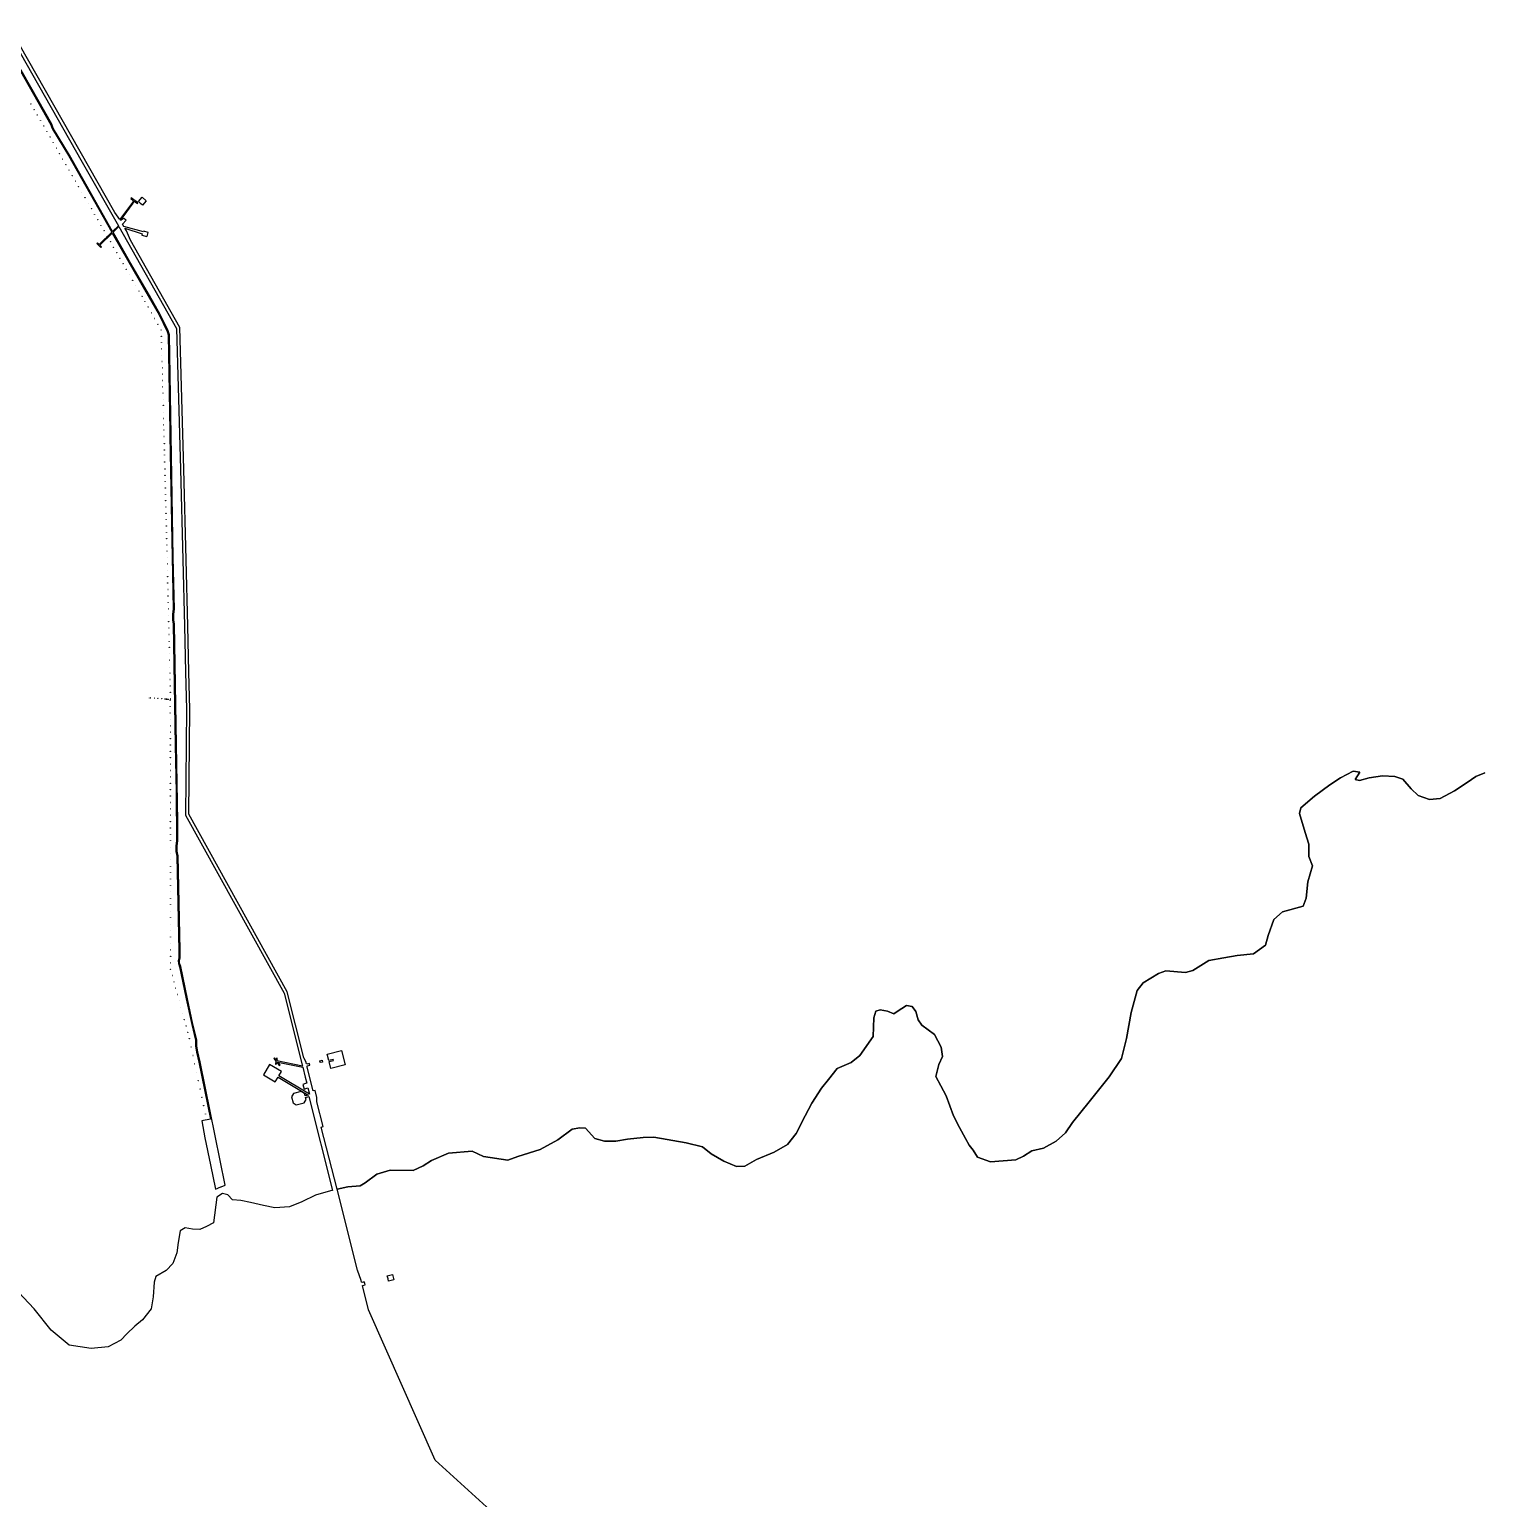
# Model space of a CAD drawing. Header units: millimetres. Extents: x 1 to 68651, y 3 to 69285.
# Drawn here: x 18564 to 34326, y 20792 to 36701 of the extents above; entities that cross this region are included whole.
import ezdxf

# ---------------------------------------------------------------- set-up
doc = ezdxf.new("R2010")
doc.units = ezdxf.units.MM
doc.layers.add('C', color=134, linetype='Continuous')
doc.styles.get("Standard").update_dxf_attribs({"font": 'arial.ttf'})

# ---------------------------------------------------------------- blocks, each defined once
blk = doc.blocks.new('CDD8D379194574B2F84F7031EE4473C')
at = {"layer": 'C', "linetype": 'Continuous'}
blk.add_lwpolyline([(4447881.01, 1600220.74), (4447206.02, 1600836.37), (4446486.04, 1602462.74), (4446418.99, 1602728.63), (4446447.23, 1602735.79), (4446444.32, 1602747.43), (4446439.41, 1602766.81), (4446415.18, 1602760.67), (4446414.19, 1602764.55), (4446410.18, 1602763.53), (4446405.7, 1602781.28), (4446365.38, 1602892.11), (4446144, 1603768.93), (4446259.83, 1603795.96), (4446393.31, 1603807.16), (4446448.1, 1603839.92), (4446576.65, 1603931.12), (4446720.71, 1603977.24), (4446968.7, 1603973.96), (4447077.4, 1604021.82), (4447168.85, 1604079.37), (4447350.02, 1604159.13), (4447608.15, 1604181.93), (4447729.33, 1604122.83), (4447993.28, 1604083.3), (4448101.54, 1604122.32), (4448344.59, 1604199.03), (4448535.89, 1604304.89), (4448692.26, 1604421.3), (4448772.7, 1604435.09), (4448834.6, 1604432.05), (4448935.5, 1604320.77), (4449040.29, 1604289.04), (4449164.5, 1604291.82), (4449289.58, 1604312.29), (4449458.87, 1604330.58), (4449574.24, 1604333.79), (4449925.74, 1604272.27), (4450100.83, 1604228.23), (4450194.63, 1604152.74), (4450332.63, 1604075.08), (4450471.5, 1604015.11), (4450560.34, 1604019.62), (4450688.01, 1604093.12), (4450878.03, 1604172.45), (4451023.81, 1604253.94), (4451118.29, 1604373.39), (4451216.23, 1604563.56), (4451285.06, 1604701.99), (4451390.53, 1604865.23), (4451466.03, 1604959.01), (4451560.5, 1605078.45), (4451714.27, 1605141.83), (4451806.58, 1605217.06), (4451949.6, 1605422.77), (4451959.57, 1605626.12), (4451980.71, 1605695.98), (4452025.78, 1605711.51), (4452104.92, 1605698.77), (4452174.35, 1605668.78), (4452211.01, 1605693.56), (4452311.74, 1605759.54), (4452373.19, 1605747.67), (4452414.79, 1605692.45), (4452436.99, 1605602.73), (4452478.6, 1605547.52), (4452615.3, 1605443.33), (4452688.38, 1605306.82), (4452701.3, 1605208.7), (4452661.6, 1605122.02), (4452628.58, 1604990.69), (4452685.71, 1604890.4), (4452742.4, 1604781.28), (4452820.42, 1604564.75), (4452885.09, 1604437.52), (4452950.19, 1604319.11), (4452990.93, 1604246.2), (4453032.55, 1604191), (4453082.12, 1604117.68), (4453221.42, 1604066.54), (4453497.23, 1604088.47), (4453578.97, 1604128.78), (4453670.42, 1604186.34), (4453795.93, 1604215.65), (4453932.45, 1604288.72), (4454034.47, 1604381.22), (4454110.82, 1604492.7), (4454290.07, 1604714.33), (4454507.28, 1604987.3), (4454641.02, 1605184.59), (4454696.05, 1605403.45), (4454745.28, 1605684.64), (4454810.02, 1605920.76), (4454876.23, 1606006.14), (4455040.58, 1606104.44), (4455121.88, 1606135.91), (4455333.64, 1606116.67), (4455414.51, 1606139.31), (4455588.13, 1606246.01), (4455749, 1606273.59), (4455892.2, 1606302.01), (4456070.32, 1606319.88), (4456198.86, 1606411.07), (4456230.58, 1606515.87), (4456292.3, 1606690.09), (4456385.03, 1606774.18), (4456609.53, 1606834.08), (4456640.39, 1606921.2), (4456657.9, 1607097.58), (4456710.76, 1607272.24), (4456671.32, 1607371.66), (4456668.97, 1607504.71), (4456630.83, 1607630.66), (4456570.07, 1607837.47), (4456581.94, 1607898.93), (4456729.9, 1608024.61), (4456895.54, 1608149.44), (4457014.36, 1608223.38), (4457150.89, 1608296.45), (4457221.18, 1608284.15), (4457173.08, 1608206.74), (4457216.85, 1608195.74), (4457324.68, 1608225.91), (4457467.44, 1608245.49), (4457600.06, 1608239), (4457687.17, 1608208.14), (4457779.66, 1608106.12), (4457855.77, 1608031.5), (4457977.81, 1607990.06), (4458093.61, 1608002.13), (4458248.25, 1608083.16), (4458385.63, 1608173.92), (4458477.51, 1608240.31), (4458576.93, 1608279.77)], dxfattribs=at)
blk.add_lwpolyline([(4446687.76, 1602833.39), (4446745.92, 1602848.12), (4446760.65, 1602789.96), (4446702.5, 1602775.23), (4446696.49, 1602798.93), (4446693.54, 1602810.57)], close=True, dxfattribs=at)
at = {"layer": 'C', "flags": 1}
for tag in ['Адрес (местоположение) участка', 'Дата формирования КПТ', 'Тип объекта', 'Тип объекта (текст)', 'Система координат', 'Тип адреса', 'Тип адреса код', 'ОКАТО', 'ОКТМО', 'Кадастровый номер, обозначение, учетный номер объекта', 'Кадастровый номер', 'Район', 'Кадастровый номер квартала', 'Регистрационный номер КПТ', 'Вид объекта недвижимости', 'Вид объекта недвижимости код', 'Площадь', 'Погрешность площади', 'Вид земельного участка', 'Вид земельного участка код', 'Категория земель', 'Категория земель код', 'Вид использования по документу', 'Кадастровая стоимость', 'Номер контура', 'Код ФИАС', 'Код КЛАДР', 'Код региона', 'Регион', 'Полное наименование органа регистрации прав']:
    blk.add_attdef(tag, (0, 0), '', height=0.2, dxfattribs=at)
blk = doc.blocks.new('C7727DD5F7ADA41A2889C00CB9CB85E')
at = {"layer": 'C', "linetype": 'Continuous'}
blk.add_lwpolyline([(4458576.93, 1608279.77), (4458477.51, 1608240.31), (4458385.63, 1608173.92), (4458248.25, 1608083.16), (4458093.61, 1608002.13), (4457977.81, 1607990.06), (4457855.77, 1608031.5), (4457779.66, 1608106.12), (4457687.17, 1608208.14), (4457600.06, 1608239), (4457467.44, 1608245.49), (4457324.68, 1608225.91), (4457216.85, 1608195.74), (4457173.08, 1608206.74), (4457221.18, 1608284.15), (4457150.89, 1608296.45), (4457014.36, 1608223.38), (4456895.54, 1608149.44), (4456729.9, 1608024.61), (4456581.94, 1607898.93), (4456570.07, 1607837.47), (4456630.83, 1607630.66), (4456668.97, 1607504.71), (4456671.32, 1607371.66), (4456710.76, 1607272.24), (4456657.9, 1607097.58), (4456640.39, 1606921.2), (4456609.53, 1606834.08), (4456385.03, 1606774.18), (4456292.3, 1606690.09), (4456230.58, 1606515.87), (4456198.86, 1606411.07), (4456070.32, 1606319.88), (4455892.2, 1606302.01), (4455749, 1606273.59), (4455588.13, 1606246.01), (4455414.51, 1606139.31), (4455333.64, 1606116.67), (4455121.88, 1606135.91), (4455040.58, 1606104.44), (4454876.23, 1606006.14), (4454810.02, 1605920.76), (4454745.28, 1605684.64), (4454696.05, 1605403.45), (4454641.02, 1605184.59), (4454507.28, 1604987.3), (4454290.07, 1604714.33), (4454110.82, 1604492.7), (4454034.47, 1604381.22), (4453932.45, 1604288.72), (4453795.93, 1604215.65), (4453670.42, 1604186.34), (4453578.97, 1604128.78), (4453497.23, 1604088.47), (4453221.42, 1604066.54), (4453082.12, 1604117.68), (4453032.55, 1604191), (4452990.93, 1604246.2), (4452950.19, 1604319.11), (4452885.09, 1604437.52), (4452820.42, 1604564.75), (4452742.4, 1604781.28), (4452685.71, 1604890.4), (4452628.58, 1604990.69), (4452661.6, 1605122.02), (4452701.3, 1605208.7), (4452688.38, 1605306.82), (4452615.3, 1605443.33), (4452478.6, 1605547.52), (4452436.99, 1605602.73), (4452414.79, 1605692.45), (4452373.19, 1605747.67), (4452311.74, 1605759.54), (4452211.01, 1605693.56), (4452174.35, 1605668.78), (4452104.92, 1605698.77), (4452025.78, 1605711.51), (4451980.71, 1605695.98), (4451959.57, 1605626.12), (4451949.6, 1605422.77), (4451806.58, 1605217.06), (4451714.27, 1605141.83), (4451560.5, 1605078.45), (4451466.03, 1604959.01), (4451390.53, 1604865.23), (4451285.06, 1604701.99), (4451216.23, 1604563.56), (4451118.29, 1604373.39), (4451023.81, 1604253.94), (4450878.03, 1604172.45), (4450688.01, 1604093.12), (4450560.34, 1604019.62), (4450471.5, 1604015.11), (4450332.63, 1604075.08), (4450194.63, 1604152.74), (4450100.83, 1604228.23), (4449925.74, 1604272.27), (4449574.24, 1604333.79), (4449458.87, 1604330.58), (4449289.58, 1604312.29), (4449164.5, 1604291.82), (4449040.29, 1604289.04), (4448935.5, 1604320.77), (4448834.6, 1604432.05), (4448772.7, 1604435.09), (4448692.26, 1604421.3), (4448535.89, 1604304.89), (4448344.59, 1604199.03), (4448101.54, 1604122.32), (4447993.28, 1604083.3), (4447729.33, 1604122.83), (4447608.15, 1604181.93), (4447350.02, 1604159.13), (4447168.85, 1604079.37), (4447077.4, 1604021.82), (4446968.7, 1603973.96), (4446720.71, 1603977.24), (4446576.65, 1603931.12), (4446448.1, 1603839.92), (4446393.31, 1603807.16), (4446259.83, 1603795.96), (4446144, 1603768.93), (4445973.9, 1604442.38), (4445993.3, 1604447.27), (4445925.09, 1604717.36), (4445925.6, 1604764.26), (4445906.61, 1604839.49), (4445887.22, 1604834.59), (4445822.11, 1605092.39), (4445819.38, 1605104.07), (4445825.36, 1605105.58), (4445849.6, 1605111.71), (4445844.7, 1605131.1), (4445820.47, 1605124.98), (4445819.48, 1605128.86), (4445813.29, 1605127.29), (4445806.74, 1605153.22), (4445784.22, 1605193.38), (4445604.34, 1605905.38), (4444539.04, 1607830.37), (4444548.91, 1608969.62), (4444540.22, 1609367.66), (4444528.8, 1609869.97), (4444511.16, 1610585.73), (4444485.11, 1611566.22), (4444442.53, 1613101.57), (4443907.12, 1614044.93), (4443862.75, 1614147.4), (4443846.24, 1614176.49), (4444034.91, 1614115.62), (4444030.61, 1614100.31), (4444085.39, 1614084.57), (4444090.36, 1614101.14), (4444098.32, 1614130.06), (4444050.12, 1614143.33), (4444047.95, 1614135.47), (4443836.48, 1614193.67), (4443821.41, 1614220.22), (4443858.92, 1614263.19), (4443849.74, 1614270.96), (4443834.68, 1614284.11), (4443827.64, 1614276.06), (4443798.96, 1614259.78), (4443798.64, 1614260.35), (4443935.19, 1614448.36), (4443948.51, 1614467.86), (4443982.1, 1614444.33), (4443987.59, 1614452.54), (4443943.21, 1614484.19), (4443914.67, 1614504.43), (4443909.09, 1614496.26), (4443936.35, 1614476.29), (4443940.31, 1614473.58), (4443927.6, 1614454.95), (4443792.6, 1614269.06), (4443736.03, 1614346.41), (4442609.93, 1616328.51)], dxfattribs=at)
for points in [[(4444032.05, 1614510.13), (4444077.25, 1614470.68), (4444037.78, 1614425.49), (4444016.7, 1614443.9), (4444007.65, 1614451.79), (4443992.59, 1614464.95)], [(4446037.47, 1605231.62), (4446192.97, 1605270.49), (4446231.92, 1605116.01), (4446076.95, 1605075.51), (4446057.64, 1605151.88), (4446106.26, 1605164.17), (4446103.34, 1605175.8), (4446054.69, 1605163.51)], [(4445957.41, 1605159.57), (4445981.65, 1605165.69), (4445986.54, 1605146.3), (4445962.31, 1605140.18)]]:
    blk.add_lwpolyline(points, close=True, dxfattribs=at)
at = {"layer": 'C', "flags": 1}
for tag in ['Адрес (местоположение) участка', 'Дата формирования КПТ', 'Тип объекта', 'Тип объекта (текст)', 'Система координат', 'Тип адреса', 'Тип адреса код', 'ОКАТО', 'ОКТМО', 'Кадастровый номер, обозначение, учетный номер объекта', 'Кадастровый номер', 'Район', 'Кадастровый номер квартала', 'Регистрационный номер КПТ', 'Вид объекта недвижимости', 'Вид объекта недвижимости код', 'Площадь', 'Погрешность площади', 'Вид земельного участка', 'Вид земельного участка код', 'Категория земель', 'Категория земель код', 'Вид использования по документу', 'Кадастровая стоимость', 'Номер контура', 'Код ФИАС', 'Код КЛАДР', 'Код региона', 'Регион', 'Полное наименование органа регистрации прав']:
    blk.add_attdef(tag, (0, 0), '', height=0.2, dxfattribs=at)
blk = doc.blocks.new('C40C46959CF384673B2E9F89159651D')
at = {"layer": 'C', "linetype": 'Continuous'}
for points in [[(4442575.33, 1616315.51), (4443385.07, 1614890.68), (4443775.48, 1614202.91), (4443712.94, 1614141.84), (4443245.07, 1614967.83), (4443073.65, 1615251.89), (4443066.79, 1615268.89), (4443054.95, 1615301.6), (4442586.78, 1616128.92)], [(4442574.9, 1616123.52), (4443043.18, 1615295.95), (4443054.57, 1615264.28), (4443061.76, 1615246.45), (4443233.78, 1614961.27), (4443703.35, 1614132.47), (4443567.01, 1613999.34), (4443548.15, 1614018.65), (4443540.99, 1614011.67), (4443585.7, 1613965.88), (4443592.86, 1613972.86), (4443574, 1613992.18), (4443708.45, 1614123.47), (4443887.57, 1613807.32), (4444059.57, 1613512.07), (4444217.81, 1613236.99), (4444304.37, 1613058), (4444316.44, 1613022.47), (4444332.88, 1611981.5), (4444333.57, 1611930.82), (4444353.71, 1610795.81), (4444356.77, 1610612.38), (4444370.66, 1610050.56), (4444362.04, 1609997.89), (4444362.42, 1609934.26), (4444370.69, 1609887.42), (4444392.56, 1608576.86), (4444400.94, 1608070.04), (4444406.72, 1607541.84), (4444398.28, 1607486.29), (4444399.34, 1607428.12), (4444410.59, 1607377.06), (4444430.81, 1606356.19), (4444430.66, 1606274.49), (4444424.57, 1606243.01), (4444426.3, 1606214.89), (4444439.44, 1606177.08), (4444510.51, 1605829.56), (4444571.04, 1605554.19), (4444611.35, 1605384.96), (4444611.6, 1605318.02), (4444622.31, 1605254.08), (4444648.68, 1605145.24), (4444774.28, 1604527.95), (4444678.35, 1604508.89), (4444713.57, 1604325.71), (4444775.32, 1604032.28), (4444828.1, 1603770.88), (4444886.8, 1603796.08), (4444887.18, 1603794.53), (4444889.11, 1603794.97), (4444888.7, 1603796.9), (4444930.87, 1603815.01), (4444661.42, 1605148.12), (4444635.07, 1605256.87), (4444624.62, 1605319.25), (4444624.18, 1605387.39), (4444583.75, 1605557.14), (4444523.28, 1605832.2), (4444451.9, 1606180.96), (4444439.25, 1606216.86), (4444437.58, 1606241.55), (4444443.71, 1606273.99), (4444443.84, 1606356.61), (4444423.48, 1607378.94), (4444412.38, 1607429.23), (4444411.28, 1607484.98), (4444419.77, 1607541.33), (4444418.03, 1607749.87), (4444405.5, 1608583.23), (4444383.71, 1609888.53), (4444375.46, 1609935.3), (4444375.09, 1609997.28), (4444383.72, 1610050.24), (4444370.67, 1610608.38), (4444346.63, 1611931.05), (4444329.68, 1613022.33), (4444316.33, 1613063.24), (4444297.83, 1613103.04), (4444229.31, 1613243.15), (4444111.6, 1613447.78), (4443899.4, 1613812.66), (4443718.04, 1614132.84), (4443780.58, 1614193.92), (4444406.29, 1613091.46), (4444448.63, 1611565.21), (4444474.67, 1610584.81), (4444492.31, 1609869.12), (4444503.73, 1609366.84), (4444512.4, 1608969.38), (4444502.46, 1607821.08), (4445570.12, 1605891.85), (4445769.31, 1605101.77), (4445493.44, 1605159.05), (4445498.92, 1605185.48), (4445489.14, 1605187.51), (4445485.55, 1605170.22), (4445468.34, 1605192.51), (4445460.31, 1605186.47), (4445482.83, 1605157.12), (4445476.13, 1605124.85), (4445485.92, 1605122.82), (4445490.92, 1605146.93), (4445518.29, 1605110.88), (4445526.85, 1605116.21), (4445503.59, 1605146.72), (4445772.02, 1605091), (4445799.18, 1604983.46), (4445815.46, 1604919.01), (4445802.97, 1604913.38), (4445774.13, 1604905.15), (4445788.65, 1604854.29), (4445818.54, 1604863.25), (4445828.77, 1604866.32), (4445845.98, 1604798.19), (4445513.34, 1604996.67), (4445542.11, 1605043.98), (4445412.73, 1605120.96), (4445346.16, 1605008.9), (4445474.66, 1604933.07), (4445506.06, 1604984.71), (4445833.1, 1604789.58), (4445833.35, 1604788.58), (4445799.99, 1604779.56), (4445793.18, 1604806.53), (4445757.39, 1604827.76), (4445671.64, 1604806), (4445650.72, 1604770.74), (4445667.24, 1604704.24), (4445702.9, 1604683.09), (4445788.23, 1604704.29), (4445809.81, 1604740.67), (4445804.04, 1604763.54), (4445837.54, 1604772.01), (4446093.85, 1603757.21), (4446071.56, 1603752.01), (4445909.81, 1603706.76), (4445764.45, 1603634.1), (4445628.8, 1603578.71), (4445468.78, 1603568.83), (4445345.86, 1603592.58), (4445205.7, 1603626.02), (4445100.46, 1603648.91), (4445012.05, 1603653.24), (4444959.7, 1603710.58), (4444901.95, 1603721.86), (4444841.54, 1603684.68), (4444804.97, 1603406.36), (4444732.07, 1603365.62), (4444659.61, 1603333.71), (4444580.04, 1603337.61), (4444500.89, 1603350.34), (4444446.11, 1603317.58), (4444422.36, 1603194.65), (4444407.89, 1603080.16), (4444366.9, 1602966.94), (4444292.27, 1602890.83), (4444182.7, 1602825.3), (4444162, 1602764.27), (4444154.2, 1602605.11), (4444130.02, 1602473.36), (4444035.54, 1602353.91), (4443952.5, 1602287.07), (4443868.6, 1602202.56), (4443803.25, 1602134.84), (4443666.72, 1602061.77), (4443479.75, 1602044.33), (4443242.33, 1602082.55), (4443046.33, 1602242.82), (4442862.63, 1602473.38), (4442635.16, 1602714.96)]]:
    blk.add_lwpolyline(points, dxfattribs=at)
for points in [[(4442827.33, 1615520.33), (4442829.08, 1615521.34), (4442830.09, 1615519.58), (4442828.35, 1615518.57)], [(4442861.76, 1615460.7), (4442863.51, 1615461.71), (4442864.53, 1615459.94), (4442862.79, 1615458.94)], [(4442897.95, 1615402.07), (4442898.96, 1615400.31), (4442897.21, 1615399.3), (4442896.19, 1615401.06)], [(4442932.38, 1615342.44), (4442933.39, 1615340.68), (4442931.64, 1615339.68), (4442930.62, 1615341.44)], [(4442965.04, 1615281.8), (4442966.8, 1615282.8), (4442967.82, 1615281.04), (4442966.07, 1615280.03)], [(4443001.23, 1615223.16), (4443002.25, 1615221.4), (4443000.5, 1615220.4), (4442999.48, 1615222.16)], [(4443033.91, 1615162.54), (4443035.67, 1615163.54), (4443036.68, 1615161.78), (4443034.93, 1615160.77)], [(4443070.09, 1615103.91), (4443071.11, 1615102.13), (4443069.37, 1615101.13), (4443068.34, 1615102.89)], [(4443102.77, 1615043.26), (4443104.52, 1615044.26), (4443105.54, 1615042.5), (4443103.79, 1615041.49)], [(4443137.2, 1614983.63), (4443138.95, 1614984.64), (4443139.97, 1614982.87), (4443138.22, 1614981.87)], [(4443173.38, 1614925), (4443174.4, 1614923.24), (4443172.65, 1614922.23), (4443171.63, 1614924)], [(4443206.06, 1614864.35), (4443207.8, 1614865.36), (4443208.83, 1614863.6), (4443207.08, 1614862.59)], [(4443240.49, 1614804.73), (4443242.24, 1614805.73), (4443243.26, 1614803.97), (4443241.51, 1614802.97)], [(4443276.67, 1614746.1), (4443277.69, 1614744.34), (4443275.94, 1614743.33), (4443274.92, 1614745.09)], [(4443309.35, 1614685.46), (4443311.1, 1614686.46), (4443312.13, 1614684.7), (4443310.38, 1614683.7)], [(4443343.78, 1614625.82), (4443345.53, 1614626.83), (4443346.55, 1614625.07), (4443344.8, 1614624.06)], [(4443379.96, 1614567.19), (4443380.98, 1614565.43), (4443379.23, 1614564.43), (4443378.21, 1614566.19)], [(4443412.64, 1614506.55), (4443414.39, 1614507.56), (4443415.41, 1614505.8), (4443413.67, 1614504.79)], [(4443447.08, 1614446.92), (4443448.82, 1614447.92), (4443449.85, 1614446.16), (4443448.1, 1614445.16)], [(4443481.5, 1614387.28), (4443483.25, 1614388.29), (4443484.27, 1614386.53), (4443482.52, 1614385.52)], [(4443517.68, 1614328.66), (4443518.7, 1614326.89), (4443516.95, 1614325.89), (4443515.93, 1614327.65)], [(4443550.36, 1614268.03), (4443552.11, 1614269.03), (4443553.14, 1614267.27), (4443551.39, 1614266.26)], [(4443584.8, 1614208.38), (4443586.55, 1614209.39), (4443587.57, 1614207.62), (4443585.82, 1614206.62)], [(4443620.97, 1614149.75), (4443621.99, 1614147.99), (4443620.24, 1614146.98), (4443619.22, 1614148.75)], [(4443653.65, 1614089.12), (4443655.4, 1614090.13), (4443656.43, 1614088.37), (4443654.68, 1614087.36)], [(4443689.84, 1614030.49), (4443690.86, 1614028.73), (4443689.11, 1614027.73), (4443688.09, 1614029.49)], [(4443724.27, 1613970.85), (4443725.29, 1613969.09), (4443723.54, 1613968.08), (4443722.52, 1613969.84)], [(4443758.69, 1613911.22), (4443759.71, 1613909.46), (4443757.97, 1613908.46), (4443756.94, 1613910.22)], [(4443793.12, 1613851.59), (4443794.15, 1613849.83), (4443792.4, 1613848.82), (4443791.38, 1613850.58)], [(4443827.56, 1613791.94), (4443828.58, 1613790.18), (4443826.82, 1613789.18), (4443825.81, 1613790.94)], [(4443861.99, 1613732.32), (4443863, 1613730.56), (4443861.26, 1613729.55), (4443860.23, 1613731.31)], [(4443894.66, 1613671.68), (4443896.41, 1613672.69), (4443897.44, 1613670.92), (4443895.68, 1613669.92)], [(4443929.1, 1613612.05), (4443930.85, 1613613.05), (4443931.87, 1613611.29), (4443930.11, 1613610.28)], [(4443965.28, 1613553.42), (4443966.3, 1613551.66), (4443964.54, 1613550.65), (4443963.53, 1613552.4)], [(4443997.16, 1613494.49), (4443998.91, 1613495.5), (4443999.93, 1613493.75), (4443998.18, 1613492.74)], [(4444030.38, 1613437.21), (4444032.12, 1613438.21), (4444033.13, 1613436.45), (4444031.37, 1613435.44)], [(4444060.92, 1613383.65), (4444062.68, 1613384.65), (4444063.69, 1613382.89), (4444061.94, 1613381.89)], [(4444096.39, 1613321.84), (4444098.16, 1613322.85), (4444099.16, 1613321.08), (4444097.41, 1613320.08)], [(4444133.62, 1613261.06), (4444134.64, 1613259.31), (4444132.87, 1613258.3), (4444131.86, 1613260.06)], [(4444167.32, 1613198.29), (4444169.08, 1613199.29), (4444170.09, 1613197.53), (4444168.33, 1613196.52)], [(4444202.79, 1613136.49), (4444204.55, 1613137.49), (4444205.56, 1613135.73), (4444203.8, 1613134.73)], [(4444240.61, 1613075.38), (4444240.66, 1613073.35), (4444238.65, 1613073.29), (4444238.6, 1613075.31)], [(4444242.5, 1613006.92), (4444242.55, 1613004.9), (4444240.54, 1613004.84), (4444240.48, 1613006.86)], [(4444242.36, 1612938.39), (4444244.37, 1612938.45), (4444244.42, 1612936.43), (4444242.4, 1612936.37)], [(4444246.24, 1612869.99), (4444246.29, 1612867.97), (4444244.28, 1612867.91), (4444244.23, 1612869.93)], [(4444248.11, 1612801.52), (4444248.16, 1612799.5), (4444246.15, 1612799.43), (4444246.1, 1612801.46)], [(4444247.97, 1612733.01), (4444249.99, 1612733.06), (4444250.04, 1612731.04), (4444248.02, 1612730.98)], [(4444251.86, 1612664.6), (4444251.91, 1612662.57), (4444249.9, 1612662.51), (4444249.85, 1612664.54)], [(4444253.74, 1612596.14), (4444253.79, 1612594.11), (4444251.78, 1612594.05), (4444251.73, 1612596.08)], [(4444253.6, 1612527.61), (4444255.61, 1612527.68), (4444255.66, 1612525.65), (4444253.65, 1612525.59)], [(4444255.47, 1612459.15), (4444257.48, 1612459.21), (4444257.53, 1612457.19), (4444255.52, 1612457.13)], [(4444257.34, 1612390.69), (4444259.37, 1612390.75), (4444259.41, 1612388.72), (4444257.39, 1612388.66)], [(4444261.24, 1612322.29), (4444261.29, 1612320.27), (4444259.27, 1612320.21), (4444259.22, 1612322.23)], [(4444260.94, 1612259.24), (4444262.96, 1612259.29), (4444263.01, 1612257.26), (4444260.99, 1612257.21)], [(4444262.8, 1612185.31), (4444264.82, 1612185.36), (4444264.87, 1612183.32), (4444262.85, 1612183.27)], [(4444266.53, 1612116.89), (4444266.58, 1612114.86), (4444264.55, 1612114.81), (4444264.5, 1612116.84)], [(4444268.24, 1612048.42), (4444268.29, 1612046.39), (4444266.27, 1612046.33), (4444266.22, 1612048.37)], [(4444267.65, 1611991.18), (4444269.66, 1611991.23), (4444269.71, 1611989.2), (4444267.7, 1611989.15)], [(4444271.49, 1611921), (4444271.54, 1611918.98), (4444269.52, 1611918.92), (4444269.47, 1611920.94)], [(4444271.62, 1611842.97), (4444273.64, 1611843.03), (4444273.69, 1611841), (4444271.67, 1611840.94)], [(4444275.51, 1611774.57), (4444275.57, 1611772.54), (4444273.54, 1611772.48), (4444273.48, 1611774.51)], [(4444274.97, 1611720.79), (4444276.99, 1611720.84), (4444277.04, 1611718.81), (4444275.02, 1611718.76)], [(4444276.86, 1611645.4), (4444278.87, 1611645.45), (4444278.92, 1611643.42), (4444276.9, 1611643.37)], [(4444278.76, 1611569.12), (4444280.78, 1611569.16), (4444280.83, 1611567.14), (4444278.81, 1611567.08)], [(4444282.5, 1611500.71), (4444282.55, 1611498.66), (4444280.52, 1611498.61), (4444280.48, 1611500.66)], [(4444284.21, 1611432.23), (4444284.26, 1611430.2), (4444282.24, 1611430.15), (4444282.19, 1611432.18)], [(4444283.9, 1611363.72), (4444285.92, 1611363.77), (4444285.97, 1611361.74), (4444283.95, 1611361.68)], [(4444287.64, 1611295.3), (4444287.69, 1611293.26), (4444285.66, 1611293.21), (4444285.61, 1611295.25)], [(4444289.34, 1611226.83), (4444289.39, 1611224.8), (4444287.37, 1611224.75), (4444287.32, 1611226.78)], [(4444289.04, 1611158.31), (4444291.06, 1611158.36), (4444291.11, 1611156.32), (4444289.09, 1611156.27)], [(4444290.75, 1611089.85), (4444292.77, 1611089.91), (4444292.82, 1611087.87), (4444290.8, 1611087.81)], [(4444292.46, 1611021.38), (4444294.48, 1611021.43), (4444294.53, 1611019.4), (4444292.51, 1611019.35)], [(4444296.2, 1610952.97), (4444296.25, 1610950.93), (4444294.23, 1610950.88), (4444294.18, 1610952.92)], [(4444295.9, 1610884.44), (4444297.91, 1610884.5), (4444297.96, 1610882.46), (4444295.94, 1610882.41)], [(4444297.61, 1610815.98), (4444299.62, 1610816.03), (4444299.67, 1610814), (4444297.65, 1610813.95)], [(4444299.32, 1610747.51), (4444301.34, 1610747.56), (4444301.39, 1610745.52), (4444299.37, 1610745.47)], [(4444303.05, 1610679.1), (4444303.1, 1610677.06), (4444301.08, 1610677.01), (4444301.04, 1610679.04)], [(4444302.75, 1610610.57), (4444304.76, 1610610.62), (4444304.82, 1610608.59), (4444302.8, 1610608.54)], [(4444306.48, 1610542.16), (4444306.53, 1610540.12), (4444304.51, 1610540.07), (4444304.46, 1610542.11)], [(4444306.18, 1610473.65), (4444308.19, 1610473.71), (4444308.24, 1610471.67), (4444306.23, 1610471.62)], [(4444309.89, 1610404.06), (4444309.94, 1610402.03), (4444307.93, 1610401.98), (4444307.88, 1610404.01)], [(4444309.58, 1610334.38), (4444311.59, 1610334.43), (4444311.64, 1610332.39), (4444309.63, 1610332.34)], [(4444311.28, 1610264.73), (4444313.3, 1610264.78), (4444313.35, 1610262.75), (4444311.33, 1610262.7)], [(4444315, 1610195.15), (4444315.05, 1610193.11), (4444313.03, 1610193.06), (4444312.98, 1610195.1)], [(4444316.71, 1610125.51), (4444316.76, 1610123.47), (4444314.73, 1610123.42), (4444314.69, 1610125.45)], [(4444318.41, 1610055.86), (4444318.46, 1610053.84), (4444316.43, 1610053.78), (4444316.38, 1610055.82)], [(4444320.1, 1609986.23), (4444320.15, 1609984.19), (4444318.13, 1609984.14), (4444318.08, 1609986.18)], [(4444319.79, 1609916.54), (4444321.8, 1609916.59), (4444321.85, 1609914.56), (4444319.83, 1609914.51)], [(4444323.51, 1609846.95), (4444323.56, 1609844.91), (4444321.55, 1609844.86), (4444321.5, 1609846.9)], [(4444325.21, 1609777.31), (4444325.26, 1609775.28), (4444323.25, 1609775.23), (4444323.2, 1609777.26)], [(4444327.01, 1609703.83), (4444327.07, 1609701.81), (4444325.04, 1609701.77), (4444324.98, 1609703.79)], [(4444328.52, 1609638.02), (4444328.58, 1609636.01), (4444326.56, 1609635.96), (4444326.5, 1609637.99)], [(4444330.12, 1609568.38), (4444330.18, 1609566.36), (4444328.15, 1609566.32), (4444328.09, 1609568.33)], [(4444329.69, 1609498.7), (4444331.72, 1609498.74), (4444331.78, 1609496.72), (4444329.75, 1609496.68)], [(4444333.54, 1609419.51), (4444333.59, 1609417.48), (4444331.57, 1609417.43), (4444331.52, 1609419.46)], [(4444335.04, 1609359.48), (4444335.09, 1609357.44), (4444333.06, 1609357.39), (4444333.01, 1609359.43)], [(4444336.78, 1609289.83), (4444336.83, 1609287.8), (4444334.81, 1609287.75), (4444334.76, 1609289.78)], [(4444336.5, 1609220.15), (4444338.52, 1609220.2), (4444338.57, 1609218.16), (4444336.55, 1609218.11)], [(4444112.1, 1609090.28), (4444114.12, 1609090.49), (4444114.33, 1609088.49), (4444112.31, 1609088.28)], [(4444124.72, 1609091.79), (4444126.75, 1609091.63), (4444126.58, 1609089.61), (4444124.56, 1609089.77)], [(4444164.71, 1609088.56), (4444166.73, 1609088.4), (4444166.57, 1609086.38), (4444164.55, 1609086.54)], [(4444204.71, 1609085.34), (4444206.73, 1609085.18), (4444206.57, 1609083.16), (4444204.54, 1609083.32)], [(4444244.54, 1609080.09), (4444244.71, 1609082.11), (4444246.73, 1609081.95), (4444246.56, 1609079.93)], [(4444285.91, 1609078.84), (4444286.01, 1609076.84), (4444279.68, 1609076.55), (4444279.59, 1609078.56)], [(4444294, 1609073.82), (4444294.24, 1609078.84), (4444299.27, 1609078.59), (4444299.02, 1609073.58)], [(4444306.77, 1609074.28), (4444306.86, 1609077.23), (4444309.91, 1609077.1), (4444309.82, 1609074.15)], [(4444315.51, 1609076.43), (4444317.54, 1609076.22), (4444317.33, 1609074.19), (4444315.3, 1609074.4)], [(4444338.13, 1609064.94), (4444338.14, 1609062.91), (4444336.12, 1609062.91), (4444336.11, 1609064.93)], [(4444340.25, 1609150.56), (4444340.3, 1609148.53), (4444338.29, 1609148.47), (4444338.24, 1609150.51)], [(4444338.39, 1609072.03), (4444338.59, 1609074.05), (4444340.62, 1609073.84), (4444340.41, 1609071.82)], [(4444340.27, 1609081.12), (4444342.23, 1609080.64), (4444341.75, 1609078.66), (4444339.8, 1609079.14)], [(4444336.22, 1608995.8), (4444338.25, 1608995.8), (4444338.25, 1608993.78), (4444336.23, 1608993.78)], [(4444336.34, 1608926.68), (4444338.36, 1608926.68), (4444338.37, 1608924.65), (4444336.35, 1608924.65)], [(4444336.45, 1608857.56), (4444338.48, 1608857.56), (4444338.48, 1608855.53), (4444336.46, 1608855.53)], [(4444336.58, 1608788.44), (4444338.6, 1608788.43), (4444338.61, 1608786.42), (4444336.59, 1608786.42)], [(4444336.69, 1608719.31), (4444338.72, 1608719.32), (4444338.72, 1608717.29), (4444336.7, 1608717.28)], [(4444336.81, 1608650.2), (4444338.83, 1608650.2), (4444338.84, 1608648.18), (4444336.82, 1608648.18)], [(4444336.93, 1608579.05), (4444336.93, 1608581.07), (4444338.95, 1608581.07), (4444338.95, 1608579.05)], [(4444337.05, 1608511.96), (4444339.07, 1608511.96), (4444339.08, 1608509.93), (4444337.06, 1608509.93)], [(4444339.19, 1608442.83), (4444339.19, 1608440.81), (4444337.17, 1608440.81), (4444337.17, 1608442.83)], [(4444337.28, 1608373.71), (4444339.3, 1608373.72), (4444339.31, 1608371.69), (4444337.29, 1608371.68)], [(4444337.4, 1608302.56), (4444337.4, 1608304.58), (4444339.42, 1608304.58), (4444339.42, 1608302.56)], [(4444337.51, 1608235.46), (4444339.53, 1608235.46), (4444339.54, 1608233.44), (4444337.52, 1608233.44)], [(4444337.63, 1608166.34), (4444339.66, 1608166.34), (4444339.66, 1608164.31), (4444337.64, 1608164.31)], [(4444337.75, 1608097.22), (4444339.77, 1608097.22), (4444339.78, 1608095.2), (4444337.76, 1608095.2)], [(4444339.89, 1608028.1), (4444339.89, 1608026.07), (4444337.87, 1608026.07), (4444337.87, 1608028.09)], [(4444337.98, 1607958.98), (4444340, 1607958.98), (4444340.01, 1607956.96), (4444337.99, 1607956.96)], [(4444340.13, 1607889.85), (4444340.13, 1607887.83), (4444338.11, 1607887.83), (4444338.1, 1607889.85)], [(4444338.22, 1607820.74), (4444340.24, 1607820.74), (4444340.25, 1607818.71), (4444338.23, 1607818.71)], [(4444338.34, 1607749.59), (4444338.34, 1607751.61), (4444340.35, 1607751.61), (4444340.37, 1607749.59)], [(4444338.45, 1607682.49), (4444340.47, 1607682.5), (4444340.48, 1607680.47), (4444338.46, 1607680.47)], [(4444340.6, 1607613.37), (4444340.6, 1607611.35), (4444338.58, 1607611.35), (4444338.58, 1607613.37)], [(4444338.69, 1607544.25), (4444340.71, 1607544.25), (4444340.72, 1607542.23), (4444338.7, 1607542.23)], [(4444338.81, 1607475.13), (4444340.83, 1607475.13), (4444340.84, 1607473.1), (4444338.81, 1607473.1)], [(4444338.92, 1607406.01), (4444340.93, 1607406.01), (4444340.95, 1607403.99), (4444338.93, 1607403.99)], [(4444341.07, 1607336.9), (4444341.07, 1607334.86), (4444339.05, 1607334.85), (4444339.05, 1607336.89)], [(4444339.16, 1607267.77), (4444341.18, 1607267.77), (4444341.19, 1607265.75), (4444339.17, 1607265.75)], [(4444339.28, 1607198.65), (4444341.3, 1607198.65), (4444341.31, 1607196.63), (4444339.28, 1607196.63)], [(4444339.39, 1607129.52), (4444341.41, 1607129.52), (4444341.42, 1607127.5), (4444339.4, 1607127.49)], [(4444341.54, 1607060.41), (4444341.54, 1607058.38), (4444339.51, 1607058.37), (4444339.51, 1607060.4)], [(4444339.57, 1606988.55), (4444339.57, 1606990.59), (4444341.6, 1606990.6), (4444341.6, 1606988.57)], [(4444341.66, 1606920.79), (4444341.67, 1606918.76), (4444339.63, 1606918.75), (4444339.63, 1606920.78)], [(4444341.73, 1606850.98), (4444341.73, 1606848.95), (4444339.7, 1606848.94), (4444339.7, 1606850.97)], [(4444339.75, 1606779.13), (4444339.75, 1606781.16), (4444341.78, 1606781.18), (4444341.78, 1606779.14)], [(4444339.82, 1606709.32), (4444339.82, 1606711.35), (4444341.85, 1606711.36), (4444341.85, 1606709.33)], [(4444339.87, 1606639.51), (4444339.87, 1606641.55), (4444341.91, 1606641.56), (4444341.91, 1606639.53)], [(4444339.94, 1606569.69), (4444339.94, 1606571.72), (4444341.97, 1606571.73), (4444341.97, 1606569.7)], [(4444339.99, 1606499.89), (4444339.99, 1606501.92), (4444342.03, 1606501.93), (4444342.03, 1606499.9)], [(4444340.06, 1606430.07), (4444340.06, 1606432.1), (4444342.1, 1606432.12), (4444342.1, 1606430.08)], [(4444342.16, 1606362.31), (4444342.16, 1606360.28), (4444340.12, 1606360.27), (4444340.12, 1606362.3)], [(4444342.22, 1606292.5), (4444342.22, 1606290.46), (4444340.18, 1606290.45), (4444340.18, 1606292.49)], [(4444340.24, 1606220.65), (4444340.24, 1606222.68), (4444342.28, 1606222.69), (4444342.27, 1606220.66)], [(4444340.08, 1606152.57), (4444342.04, 1606153.1), (4444342.56, 1606151.15), (4444340.61, 1606150.61)], [(4444358.55, 1606084.16), (4444360.51, 1606084.69), (4444361.03, 1606082.73), (4444359.08, 1606082.2)], [(4444378.96, 1606016.27), (4444379.49, 1606014.31), (4444377.54, 1606013.78), (4444377.02, 1606015.73)], [(4444397.43, 1605947.86), (4444397.96, 1605945.9), (4444396.01, 1605945.36), (4444395.49, 1605947.32)], [(4444413.96, 1605878.9), (4444415.9, 1605879.43), (4444416.43, 1605877.48), (4444414.48, 1605876.94)], [(4444434.37, 1605811.02), (4444434.89, 1605809.06), (4444432.95, 1605808.53), (4444432.42, 1605810.49)], [(4444452.84, 1605742.6), (4444453.36, 1605740.64), (4444451.42, 1605740.1), (4444450.89, 1605742.06)], [(4444469.35, 1605673.65), (4444471.31, 1605674.19), (4444471.83, 1605672.23), (4444469.88, 1605671.69)], [(4444489.77, 1605605.78), (4444490.3, 1605603.81), (4444488.34, 1605603.28), (4444487.82, 1605605.25)], [(4444506.29, 1605536.82), (4444508.24, 1605537.36), (4444508.78, 1605535.4), (4444506.81, 1605534.87)], [(4444524.76, 1605468.41), (4444526.71, 1605468.95), (4444527.24, 1605466.99), (4444525.28, 1605466.45)], [(4444543.26, 1605400.06), (4444545.24, 1605400.48), (4444545.66, 1605398.5), (4444543.68, 1605398.08)], [(4444562.68, 1605309.42), (4444564.66, 1605309.85), (4444565.08, 1605307.86), (4444563.1, 1605307.44)], [(4444584.09, 1605219.21), (4444584.51, 1605217.23), (4444582.54, 1605216.8), (4444582.11, 1605218.79)], [(4444603.51, 1605128.58), (4444603.94, 1605126.59), (4444601.96, 1605126.17), (4444601.53, 1605128.15)], [(4444622.94, 1605037.94), (4444623.36, 1605035.96), (4444621.39, 1605035.53), (4444620.96, 1605037.52)], [(4444642.37, 1604947.3), (4444642.79, 1604945.32), (4444640.81, 1604944.9), (4444640.4, 1604946.88)], [(4444661.8, 1604856.68), (4444662.22, 1604854.69), (4444660.24, 1604854.26), (4444659.82, 1604856.26)], [(4444679.24, 1604765.62), (4444681.22, 1604766.05), (4444681.64, 1604764.06), (4444679.67, 1604763.64)], [(4444700.64, 1604675.42), (4444701.07, 1604673.44), (4444699.09, 1604673.01), (4444698.67, 1604674.99)], [(4444720.08, 1604584.78), (4444720.5, 1604582.8), (4444718.52, 1604582.38), (4444718.1, 1604584.36)]]:
    blk.add_lwpolyline(points, close=True, dxfattribs=at)
at = {"layer": 'C', "flags": 1}
for tag in ['Адрес (местоположение) участка', 'Дата формирования КПТ', 'Тип объекта', 'Тип объекта (текст)', 'Система координат', 'Тип адреса', 'Тип адреса код', 'ОКАТО', 'ОКТМО', 'Кадастровый номер, обозначение, учетный номер объекта', 'Кадастровый номер', 'Район', 'Кадастровый номер квартала', 'Регистрационный номер КПТ', 'Вид объекта недвижимости', 'Вид объекта недвижимости код', 'Площадь', 'Погрешность площади', 'Вид земельного участка', 'Вид земельного участка код', 'Категория земель', 'Категория земель код', 'Вид использования по документу', 'Кадастровая стоимость', 'Номер контура', 'Код ФИАС', 'Код КЛАДР', 'Код региона', 'Регион', 'Полное наименование органа регистрации прав']:
    blk.add_attdef(tag, (0, 0), '', height=0.2, dxfattribs=at)

msp = doc.modelspace()

# ---------------------------------------------------------------- block references
at = {"layer": 'C'}
for name in ['C7727DD5F7ADA41A2889C00CB9CB85E', 'C40C46959CF384673B2E9F89159651D', 'CDD8D379194574B2F84F7031EE4473C']:
    msp.add_blockref(name, (-4424248, -1579628), dxfattribs=at)

doc.saveas('drawing.dxf')
